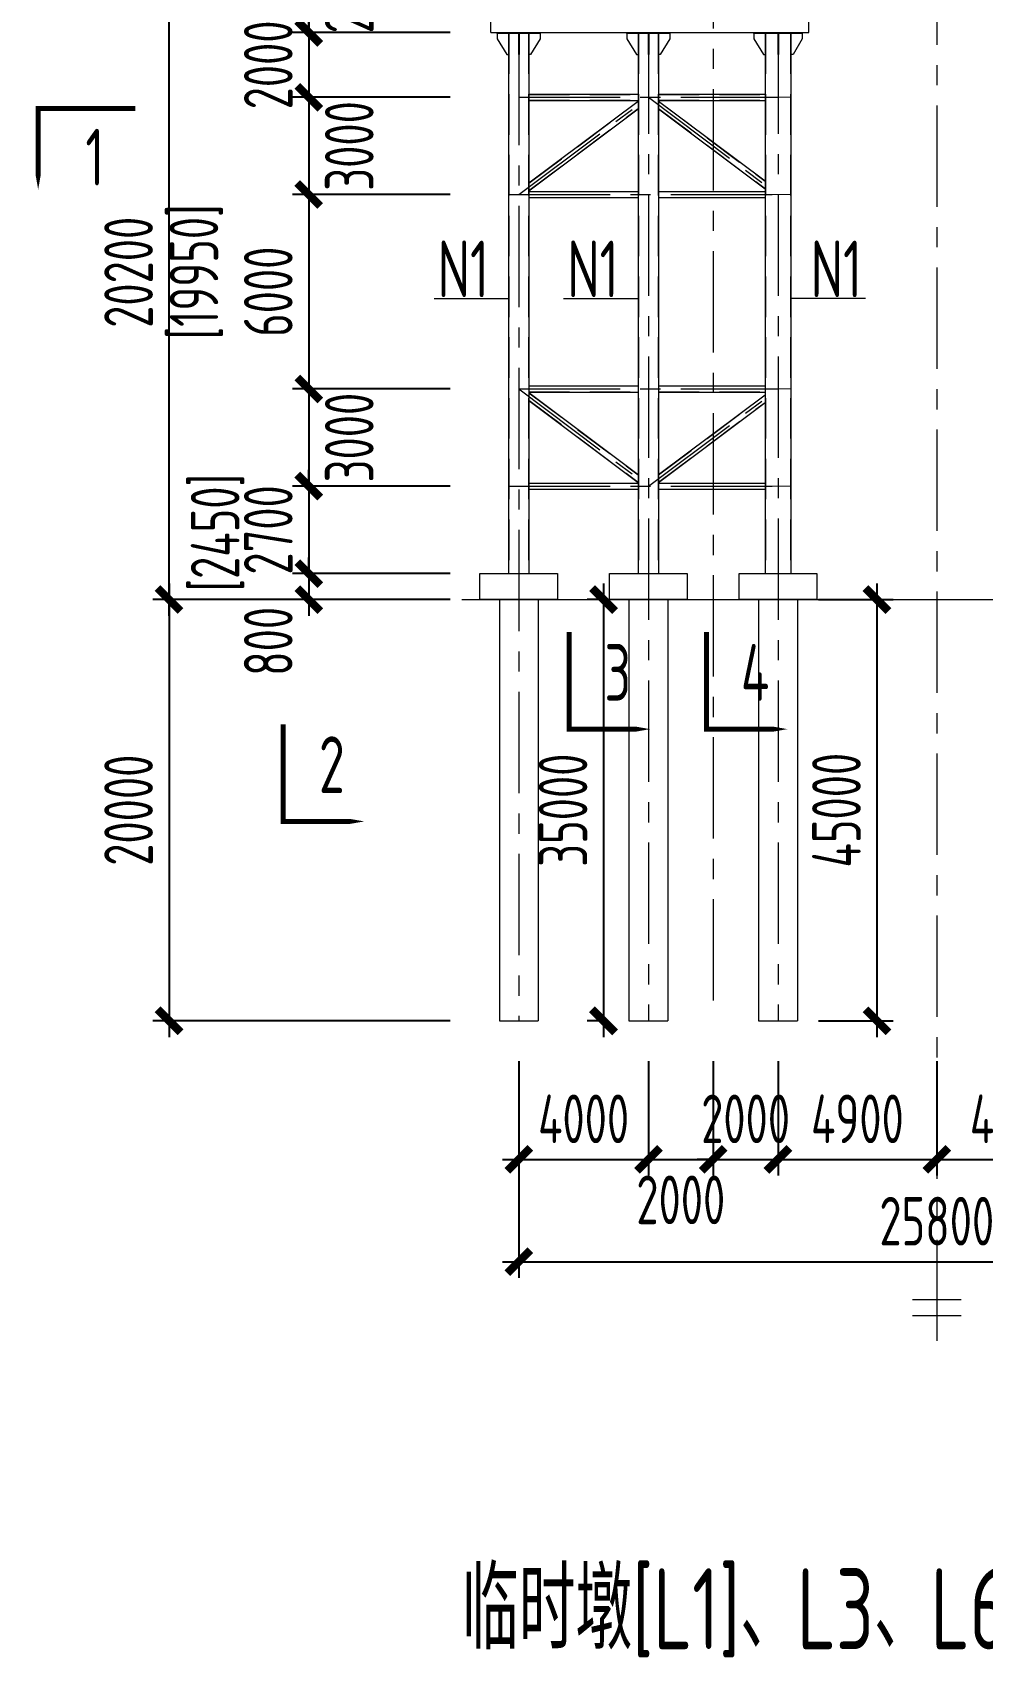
# Model space of a CAD drawing. Extents: x -2876908 to 633791, y -1383861 to 872234.
# Drawn here: x -1200564 to -1171247, y -561626 to -511477 of the extents above; entities that cross this region are included whole.
import ezdxf
from ezdxf.enums import TextEntityAlignment as Align

# ---------------------------------------------------------------- set-up
doc = ezdxf.new("R2010")
doc.units = 0
doc.header["$LTSCALE"] = 5
doc.header["$MEASUREMENT"] = 0
for name, pattern in [('CENTER', [2, 1.25, -0.25, 0.25, -0.25]), ('DASH', [0.35, 0.25, -0.1]), ('DASHED', [0.75, 0.5, -0.25])]:
    doc.linetypes.add(name, pattern=pattern)
doc.layers.get('0').update_dxf_attribs({"linetype": 'CONTINUOUS', "lineweight": 25})
doc.layers.get('DEFPOINTS').update_dxf_attribs({"color": 35, "linetype": 'CONTINUOUS', "lineweight": 13})
for name, color, linetype, lineweight in [('3中心线', 6, 'CENTER', 18), ('4虚线', 2, 'DASHED', 18), ('5标注', 3, 'CONTINUOUS', 15), ('6文本', 7, 'CONTINUOUS', 15), ('7边界线', 8, 'CONTINUOUS', 15), ('8轮廓线', 4, 'CONTINUOUS', 15), ('DIM', 3, 'CONTINUOUS', 0), ('THIN', 7, 'CONTINUOUS', 0)]:
    doc.layers.add(name, color=color, linetype=linetype, lineweight=lineweight)
doc.styles.add('TSSD_Dimension', font='tssdeng.shx', dxfattribs={"width": 0.7, "bigfont": 'hztxt.shx'})
doc.styles.add('TSSD_NORM', font='tssdeng.shx', dxfattribs={"width": 0.7, "bigfont": 'hztxt.shx'})
doc.dimstyles.new('TSSD_100_100', dxfattribs={"dimtxt": 300, "dimasz": 100, "dimexe": 100, "dimexo": 250, "dimgap": 100, "dimtad": 1, "dimdec": 0, "dimzin": 0, "dimdsep": 46, "dimtxsty": 'TSSD_Dimension', "dimblk": 'ARCHTICK', "dimblk1": 'ARCHTICK', "dimblk2": 'ARCHTICK', "dimcen": 0, "dimdle": 100, "dimclrt": 7, "dimadec": 0, "dimazin": 0, "dimtfac": 1, "dimtdec": 0, "dimtix": 1, "dimtmove": 2, "dimatfit": 3, "dimfxl": 1, "dimtolj": 1, "dimtzin": 0, "dimarcsym": 0})

# ---------------------------------------------------------------- blocks, each defined once
blk = doc.blocks.new('_ArchTick')
at = {"color": 0, "linetype": 'ByBlock', "const_width": 0.5}
blk.add_lwpolyline([(-0.71, -0.71), (0.71, 0.71)], dxfattribs=at)
blk = doc.blocks.new('*D2051')
at = {"layer": 'DEFPOINTS', "color": 0, "transparency": 16777216}
for p in [(-1185557, -541977), (-1181557, -541977), (-1181557, -546253)]:
    blk.add_point(p, dxfattribs=at)
at = {"layer": 'DIM', "color": 0, "lineweight": -2, "transparency": 16777216}
for p, q in [((-1185557, -543227), (-1185557, -546753)), ((-1181557, -543227), (-1181557, -546753)), ((-1186057, -546253), (-1181057, -546253))]:
    blk.add_line(p, q, dxfattribs=at)
at = {"layer": 'DIM', "color": 0, "lineweight": -2, "transparency": 16777216, "xscale": 500, "yscale": 500, "zscale": 500, "rotation": 180}
blk.add_blockref('_ArchTick', (-1185557, -546253), dxfattribs=at)
at = {"layer": 'DIM', "color": 0, "lineweight": -2, "transparency": 16777216, "xscale": 500, "yscale": 500, "zscale": 500}
blk.add_blockref('_ArchTick', (-1181557, -546253), dxfattribs=at)
at = {"layer": 'DIM', "color": 7, "transparency": 16777216, "insert": (-1183557, -545003), "char_height": 1500, "attachment_point": 5, "style": 'TSSD_Dimension'}
blk.add_mtext('\\A1;4000', dxfattribs=at)
blk = doc.blocks.new('*D2052')
at = {"layer": 'DEFPOINTS', "color": 0, "transparency": 16777216}
for p in [(-1181557, -541977), (-1179557, -541977), (-1179557, -546253)]:
    blk.add_point(p, dxfattribs=at)
at = {"layer": 'DIM', "color": 0, "lineweight": -2, "transparency": 16777216}
for p, q in [((-1181557, -543227), (-1181557, -546753)), ((-1179557, -543227), (-1179557, -546753)), ((-1182057, -546253), (-1179057, -546253))]:
    blk.add_line(p, q, dxfattribs=at)
at = {"layer": 'DIM', "color": 0, "lineweight": -2, "transparency": 16777216, "xscale": 500, "yscale": 500, "zscale": 500, "rotation": 180}
blk.add_blockref('_ArchTick', (-1181557, -546253), dxfattribs=at)
at = {"layer": 'DIM', "color": 0, "lineweight": -2, "transparency": 16777216, "xscale": 500, "yscale": 500, "zscale": 500}
blk.add_blockref('_ArchTick', (-1179557, -546253), dxfattribs=at)
at = {"layer": 'DIM', "color": 7, "transparency": 16777216, "insert": (-1180557, -547503), "char_height": 1500, "attachment_point": 5, "style": 'TSSD_Dimension'}
blk.add_mtext('\\A1;2000', dxfattribs=at)
blk = doc.blocks.new('*D2053')
at = {"layer": 'DEFPOINTS', "color": 0, "transparency": 16777216}
for p in [(-1179557, -541977), (-1177557, -541977), (-1177557, -546253)]:
    blk.add_point(p, dxfattribs=at)
at = {"layer": 'DIM', "color": 0, "lineweight": -2, "transparency": 16777216}
for p, q in [((-1179557, -543227), (-1179557, -546753)), ((-1177557, -543227), (-1177557, -546753)), ((-1179557, -546253), (-1180057, -546253)), ((-1179557, -546253), (-1177557, -546253)), ((-1177557, -546253), (-1177057, -546253))]:
    blk.add_line(p, q, dxfattribs=at)
at = {"layer": 'DIM', "color": 0, "lineweight": -2, "transparency": 16777216, "xscale": 500, "yscale": 500, "zscale": 500}
blk.add_blockref('_ArchTick', (-1179557, -546253), dxfattribs=at)
at = {"layer": 'DIM', "color": 0, "lineweight": -2, "transparency": 16777216, "xscale": 500, "yscale": 500, "zscale": 500, "rotation": 180}
blk.add_blockref('_ArchTick', (-1177557, -546253), dxfattribs=at)
at = {"layer": 'DIM', "color": 7, "transparency": 16777216, "insert": (-1178557, -545003), "char_height": 1500, "attachment_point": 5, "style": 'TSSD_Dimension'}
blk.add_mtext('\\A1;2000', dxfattribs=at)
blk = doc.blocks.new('*D2054')
at = {"layer": 'DEFPOINTS', "color": 0, "transparency": 16777216}
for p in [(-1185557, -541977), (-1159757, -541977), (-1159757, -549411)]:
    blk.add_point(p, dxfattribs=at)
at = {"layer": 'DIM', "color": 0, "lineweight": -2, "transparency": 16777216}
for p, q in [((-1185557, -543227), (-1185557, -549911)), ((-1159757, -543227), (-1159757, -549911)), ((-1186057, -549411), (-1159257, -549411))]:
    blk.add_line(p, q, dxfattribs=at)
at = {"layer": 'DIM', "color": 0, "lineweight": -2, "transparency": 16777216, "xscale": 500, "yscale": 500, "zscale": 500, "rotation": 180}
blk.add_blockref('_ArchTick', (-1185557, -549411), dxfattribs=at)
at = {"layer": 'DIM', "color": 0, "lineweight": -2, "transparency": 16777216, "xscale": 500, "yscale": 500, "zscale": 500}
blk.add_blockref('_ArchTick', (-1159757, -549411), dxfattribs=at)
at = {"layer": 'DIM', "color": 7, "transparency": 16777216, "insert": (-1172657, -548161), "char_height": 1500, "attachment_point": 5, "style": 'TSSD_Dimension'}
blk.add_mtext('\\A1;25800', dxfattribs=at)
blk = doc.blocks.new('*D2055')
at = {"layer": 'DEFPOINTS', "color": 0, "transparency": 16777216}
for p in [(-1186422, -528977), (-1196349, -541977), (-1186422, -541977)]:
    blk.add_point(p, dxfattribs=at)
at = {"layer": 'DIM', "color": 0, "lineweight": -2, "transparency": 16777216}
for p, q in [((-1196349, -528477), (-1196349, -542477)), ((-1187672, -528977), (-1196849, -528977)), ((-1187672, -541977), (-1196849, -541977))]:
    blk.add_line(p, q, dxfattribs=at)
at = {"layer": 'DIM', "color": 0, "lineweight": -2, "transparency": 16777216, "xscale": 500, "yscale": 500, "zscale": 500}
for p, rotation in [((-1196349, -528977), 90), ((-1196349, -541977), 270)]:
    blk.add_blockref('_ArchTick', p, dxfattribs=dict(at, rotation=rotation))
at = {"layer": 'DIM', "color": 7, "transparency": 16777216, "insert": (-1197599, -535477), "char_height": 1500, "attachment_point": 5, "rotation": 90, "style": 'TSSD_Dimension'}
blk.add_mtext('\\A1;20000', dxfattribs=at)
blk = doc.blocks.new('*D2064')
at = {"layer": 'DEFPOINTS', "color": 0, "transparency": 16777216}
for p in [(-1186422, -513477), (-1192038, -516477), (-1186422, -516477)]:
    blk.add_point(p, dxfattribs=at)
at = {"layer": 'DIM', "color": 0, "lineweight": -2, "transparency": 16777216}
for p, q in [((-1192038, -512977), (-1192038, -516977)), ((-1187672, -513477), (-1192538, -513477)), ((-1187672, -516477), (-1192538, -516477))]:
    blk.add_line(p, q, dxfattribs=at)
at = {"layer": 'DIM', "color": 0, "lineweight": -2, "transparency": 16777216, "xscale": 500, "yscale": 500, "zscale": 500}
for p, rotation in [((-1192038, -513477), 90), ((-1192038, -516477), 270)]:
    blk.add_blockref('_ArchTick', p, dxfattribs=dict(at, rotation=rotation))
at = {"layer": 'DIM', "color": 7, "transparency": 16777216, "insert": (-1190788, -514977), "char_height": 1500, "attachment_point": 5, "rotation": 90, "style": 'TSSD_Dimension'}
blk.add_mtext('\\A1;3000', dxfattribs=at)
blk = doc.blocks.new('*D2066')
at = {"layer": 'DEFPOINTS', "color": 0, "transparency": 16777216}
for p in [(-1196349, -508777), (-1186422, -508777), (-1186422, -528977)]:
    blk.add_point(p, dxfattribs=at)
at = {"layer": 'DIM', "color": 0, "lineweight": -2, "transparency": 16777216}
for p, q in [((-1196349, -529477), (-1196349, -508277)), ((-1187672, -508777), (-1196849, -508777)), ((-1187672, -528977), (-1196849, -528977))]:
    blk.add_line(p, q, dxfattribs=at)
at = {"layer": 'DIM', "color": 0, "lineweight": -2, "transparency": 16777216, "xscale": 500, "yscale": 500, "zscale": 500}
for p, rotation in [((-1196349, -508777), 90), ((-1196349, -528977), 270)]:
    blk.add_blockref('_ArchTick', p, dxfattribs=dict(at, rotation=rotation))
at = {"layer": 'DIM', "color": 7, "transparency": 16777216, "insert": (-1197599, -518877), "char_height": 1500, "attachment_point": 5, "rotation": 90, "style": 'TSSD_Dimension'}
blk.add_mtext('\\A1;20200', dxfattribs=at)
blk = doc.blocks.new('*D2067')
at = {"layer": 'DEFPOINTS', "color": 0, "transparency": 16777216}
for p in [(-1186422, -508777), (-1192038, -511477), (-1186422, -511477)]:
    blk.add_point(p, dxfattribs=at)
at = {"layer": 'DIM', "color": 0, "lineweight": -2, "transparency": 16777216}
for p, q in [((-1192038, -508277), (-1192038, -511977)), ((-1187672, -508777), (-1192538, -508777)), ((-1187672, -511477), (-1192538, -511477))]:
    blk.add_line(p, q, dxfattribs=at)
at = {"layer": 'DIM', "color": 0, "lineweight": -2, "transparency": 16777216, "xscale": 500, "yscale": 500, "zscale": 500}
for p, rotation in [((-1192038, -508777), 90), ((-1192038, -511477), 270)]:
    blk.add_blockref('_ArchTick', p, dxfattribs=dict(at, rotation=rotation))
at = {"layer": 'DIM', "color": 7, "transparency": 16777216, "insert": (-1190788, -510127), "char_height": 1500, "attachment_point": 5, "rotation": 90, "style": 'TSSD_Dimension'}
blk.add_mtext('\\A1;2700', dxfattribs=at)
blk = doc.blocks.new('*D2068')
at = {"layer": 'DEFPOINTS', "color": 0, "transparency": 16777216}
for p in [(-1186422, -511477), (-1192038, -513477), (-1186422, -513477)]:
    blk.add_point(p, dxfattribs=at)
at = {"layer": 'DIM', "color": 0, "lineweight": -2, "transparency": 16777216}
for p, q in [((-1192038, -511477), (-1192038, -510977)), ((-1187672, -511477), (-1192538, -511477)), ((-1192038, -511477), (-1192038, -513477)), ((-1187672, -513477), (-1192538, -513477)), ((-1192038, -513477), (-1192038, -513977))]:
    blk.add_line(p, q, dxfattribs=at)
at = {"layer": 'DIM', "color": 0, "lineweight": -2, "transparency": 16777216, "xscale": 500, "yscale": 500, "zscale": 500}
for p, rotation in [((-1192038, -511477), 270), ((-1192038, -513477), 90)]:
    blk.add_blockref('_ArchTick', p, dxfattribs=dict(at, rotation=rotation))
at = {"layer": 'DIM', "color": 7, "transparency": 16777216, "insert": (-1193288, -512477), "char_height": 1500, "attachment_point": 5, "rotation": 90, "style": 'TSSD_Dimension'}
blk.add_mtext('\\A1;2000', dxfattribs=at)
blk = doc.blocks.new('*D2069')
at = {"layer": 'DEFPOINTS', "color": 0, "transparency": 16777216}
for p in [(-1186422, -516477), (-1192038, -522477), (-1186422, -522477)]:
    blk.add_point(p, dxfattribs=at)
at = {"layer": 'DIM', "color": 0, "lineweight": -2, "transparency": 16777216}
for p, q in [((-1192038, -515977), (-1192038, -522977)), ((-1187672, -516477), (-1192538, -516477)), ((-1187672, -522477), (-1192538, -522477))]:
    blk.add_line(p, q, dxfattribs=at)
at = {"layer": 'DIM', "color": 0, "lineweight": -2, "transparency": 16777216, "xscale": 500, "yscale": 500, "zscale": 500}
for p, rotation in [((-1192038, -516477), 90), ((-1192038, -522477), 270)]:
    blk.add_blockref('_ArchTick', p, dxfattribs=dict(at, rotation=rotation))
at = {"layer": 'DIM', "color": 7, "transparency": 16777216, "insert": (-1193288, -519477), "char_height": 1500, "attachment_point": 5, "rotation": 90, "style": 'TSSD_Dimension'}
blk.add_mtext('\\A1;6000', dxfattribs=at)
blk = doc.blocks.new('*D2070')
at = {"layer": 'DEFPOINTS', "color": 0, "transparency": 16777216}
for p in [(-1186422, -522477), (-1192038, -525477), (-1186422, -525477)]:
    blk.add_point(p, dxfattribs=at)
at = {"layer": 'DIM', "color": 0, "lineweight": -2, "transparency": 16777216}
for p, q in [((-1192038, -521977), (-1192038, -525977)), ((-1187672, -522477), (-1192538, -522477)), ((-1187672, -525477), (-1192538, -525477))]:
    blk.add_line(p, q, dxfattribs=at)
at = {"layer": 'DIM', "color": 0, "lineweight": -2, "transparency": 16777216, "xscale": 500, "yscale": 500, "zscale": 500}
for p, rotation in [((-1192038, -522477), 90), ((-1192038, -525477), 270)]:
    blk.add_blockref('_ArchTick', p, dxfattribs=dict(at, rotation=rotation))
at = {"layer": 'DIM', "color": 7, "transparency": 16777216, "insert": (-1190788, -523977), "char_height": 1500, "attachment_point": 5, "rotation": 90, "style": 'TSSD_Dimension'}
blk.add_mtext('\\A1;3000', dxfattribs=at)
blk = doc.blocks.new('*D2071')
at = {"layer": 'DEFPOINTS', "color": 0, "transparency": 16777216}
for p in [(-1186422, -525477), (-1192038, -528177), (-1186422, -528177)]:
    blk.add_point(p, dxfattribs=at)
at = {"layer": 'DIM', "color": 0, "lineweight": -2, "transparency": 16777216}
for p, q in [((-1192038, -525477), (-1192038, -524977)), ((-1187672, -525477), (-1192538, -525477)), ((-1192038, -525477), (-1192038, -528177)), ((-1187672, -528177), (-1192538, -528177)), ((-1192038, -528177), (-1192038, -528677))]:
    blk.add_line(p, q, dxfattribs=at)
at = {"layer": 'DIM', "color": 0, "lineweight": -2, "transparency": 16777216, "xscale": 500, "yscale": 500, "zscale": 500}
for p, rotation in [((-1192038, -525477), 270), ((-1192038, -528177), 90)]:
    blk.add_blockref('_ArchTick', p, dxfattribs=dict(at, rotation=rotation))
at = {"layer": 'DIM', "color": 7, "transparency": 16777216, "insert": (-1193288, -526827), "char_height": 1500, "attachment_point": 5, "rotation": 90, "style": 'TSSD_Dimension'}
blk.add_mtext('\\A1;2700', dxfattribs=at)
blk = doc.blocks.new('*D2072')
at = {"layer": 'DEFPOINTS', "color": 0, "transparency": 16777216}
for p in [(-1186422, -528177), (-1192038, -528977), (-1186422, -528977)]:
    blk.add_point(p, dxfattribs=at)
at = {"layer": 'DIM', "color": 0, "lineweight": -2, "transparency": 16777216}
for p, q in [((-1192038, -528177), (-1192038, -527677)), ((-1187672, -528177), (-1192538, -528177)), ((-1192038, -528177), (-1192038, -528977)), ((-1187672, -528977), (-1192538, -528977)), ((-1192038, -528977), (-1192038, -529477))]:
    blk.add_line(p, q, dxfattribs=at)
at = {"layer": 'DIM', "color": 0, "lineweight": -2, "transparency": 16777216, "xscale": 500, "yscale": 500, "zscale": 500}
for p, rotation in [((-1192038, -528177), 270), ((-1192038, -528977), 90)]:
    blk.add_blockref('_ArchTick', p, dxfattribs=dict(at, rotation=rotation))
at = {"layer": 'DIM', "color": 7, "transparency": 16777216, "insert": (-1193288, -530267), "char_height": 1500, "attachment_point": 5, "rotation": 90, "style": 'TSSD_Dimension'}
blk.add_mtext('\\A1;800', dxfattribs=at)
blk = doc.blocks.new('*D2073')
at = {"layer": 'DEFPOINTS', "color": 0, "transparency": 16777216}
for p in [(-1181557, -528977), (-1182942, -541977), (-1181557, -541977)]:
    blk.add_point(p, dxfattribs=at)
at = {"layer": 'DIM', "color": 0, "lineweight": -2, "transparency": 16777216}
for p, q in [((-1182942, -528477), (-1182942, -542477)), ((-1182807, -528977), (-1183442, -528977)), ((-1182807, -541977), (-1183442, -541977))]:
    blk.add_line(p, q, dxfattribs=at)
at = {"layer": 'DIM', "color": 0, "lineweight": -2, "transparency": 16777216, "xscale": 500, "yscale": 500, "zscale": 500}
for p, rotation in [((-1182942, -528977), 90), ((-1182942, -541977), 270)]:
    blk.add_blockref('_ArchTick', p, dxfattribs=dict(at, rotation=rotation))
at = {"layer": 'DIM', "color": 7, "transparency": 16777216, "insert": (-1184192, -535477), "char_height": 1500, "attachment_point": 5, "rotation": 90, "style": 'TSSD_Dimension'}
blk.add_mtext('\\A1;35000', dxfattribs=at)
blk = doc.blocks.new('*D2074')
at = {"layer": 'DEFPOINTS', "color": 0, "transparency": 16777216}
for p in [(-1177557, -528977), (-1177557, -541977), (-1174504, -541977)]:
    blk.add_point(p, dxfattribs=at)
at = {"layer": 'DIM', "color": 0, "lineweight": -2, "transparency": 16777216}
for p, q in [((-1174504, -528477), (-1174504, -542477)), ((-1176307, -528977), (-1174004, -528977)), ((-1176307, -541977), (-1174004, -541977))]:
    blk.add_line(p, q, dxfattribs=at)
at = {"layer": 'DIM', "color": 0, "lineweight": -2, "transparency": 16777216, "xscale": 500, "yscale": 500, "zscale": 500}
for p, rotation in [((-1174504, -528977), 90), ((-1174504, -541977), 270)]:
    blk.add_blockref('_ArchTick', p, dxfattribs=dict(at, rotation=rotation))
at = {"layer": 'DIM', "color": 7, "transparency": 16777216, "insert": (-1175754, -535477), "char_height": 1500, "attachment_point": 5, "rotation": 90, "style": 'TSSD_Dimension'}
blk.add_mtext('\\A1;45000', dxfattribs=at)
blk = doc.blocks.new('*D2075')
at = {"layer": 'DEFPOINTS', "color": 0, "transparency": 16777216}
for p in [(-1177557, -541977), (-1172657, -541977), (-1172657, -546253)]:
    blk.add_point(p, dxfattribs=at)
at = {"layer": 'DIM', "color": 0, "lineweight": -2, "transparency": 16777216}
for p, q in [((-1177557, -543227), (-1177557, -546753)), ((-1172657, -543227), (-1172657, -546753)), ((-1178057, -546253), (-1172157, -546253))]:
    blk.add_line(p, q, dxfattribs=at)
at = {"layer": 'DIM', "color": 0, "lineweight": -2, "transparency": 16777216, "xscale": 500, "yscale": 500, "zscale": 500, "rotation": 180}
blk.add_blockref('_ArchTick', (-1177557, -546253), dxfattribs=at)
at = {"layer": 'DIM', "color": 0, "lineweight": -2, "transparency": 16777216, "xscale": 500, "yscale": 500, "zscale": 500}
blk.add_blockref('_ArchTick', (-1172657, -546253), dxfattribs=at)
at = {"layer": 'DIM', "color": 7, "transparency": 16777216, "insert": (-1175107, -545003), "char_height": 1500, "attachment_point": 5, "style": 'TSSD_Dimension'}
blk.add_mtext('\\A1;4900', dxfattribs=at)
blk = doc.blocks.new('*D2076')
at = {"layer": 'DEFPOINTS', "color": 0, "transparency": 16777216}
for p in [(-1172657, -541977), (-1167757, -541977), (-1167757, -546253)]:
    blk.add_point(p, dxfattribs=at)
at = {"layer": 'DIM', "color": 0, "lineweight": -2, "transparency": 16777216}
for p, q in [((-1172657, -543227), (-1172657, -546753)), ((-1167757, -543227), (-1167757, -546753)), ((-1173157, -546253), (-1167257, -546253))]:
    blk.add_line(p, q, dxfattribs=at)
at = {"layer": 'DIM', "color": 0, "lineweight": -2, "transparency": 16777216, "xscale": 500, "yscale": 500, "zscale": 500, "rotation": 180}
blk.add_blockref('_ArchTick', (-1172657, -546253), dxfattribs=at)
at = {"layer": 'DIM', "color": 0, "lineweight": -2, "transparency": 16777216, "xscale": 500, "yscale": 500, "zscale": 500}
blk.add_blockref('_ArchTick', (-1167757, -546253), dxfattribs=at)
at = {"layer": 'DIM', "color": 7, "transparency": 16777216, "insert": (-1170207, -545003), "char_height": 1500, "attachment_point": 5, "style": 'TSSD_Dimension'}
blk.add_mtext('\\A1;4900', dxfattribs=at)

msp = doc.modelspace()

# ---------------------------------------------------------------- linework, layer by layer
at = {"layer": '3中心线', "ltscale": 500}
for p, q in [((-1172657.25, -488731.631), (-1172657.25, -552082.793)), ((-1179557.247, -508226.869), (-1179557.247, -541976.869)), ((-1181557.247, -511476.869), (-1181557.247, -541976.869)), ((-1177557.247, -511476.869), (-1177557.247, -541976.869)), ((-1185557.247, -511826.869), (-1185557.247, -541976.869)), ((-1185557.247, -513476.869), (-1177557.247, -513476.869)), ((-1185557.247, -516476.869), (-1181557.247, -513476.869)), ((-1181557.247, -513476.869), (-1177557.247, -516476.869)), ((-1185862.247, -516476.869), (-1177557.247, -516476.869)), ((-1185557.247, -522476.869), (-1177557.247, -522476.869)), ((-1185557.247, -522476.869), (-1181557.247, -525476.869)), ((-1181557.247, -525476.869), (-1177557.247, -522476.869)), ((-1185862.247, -525476.869), (-1177557.247, -525476.869))]:
    msp.add_line(p, q, dxfattribs=at)
at = {"layer": '4虚线', "ltscale": 500}
for p, q in [((-1185862.247, -511506.869), (-1185862.247, -528176.869)), ((-1185252.247, -511506.869), (-1185252.247, -528176.869)), ((-1181862.247, -511506.869), (-1181862.247, -528176.869)), ((-1181252.247, -511506.869), (-1181252.247, -528176.869)), ((-1177945.247, -511506.869), (-1177945.247, -528176.869)), ((-1177169.247, -511506.869), (-1177169.247, -528176.869)), ((-1185242.247, -513385.869), (-1181872.247, -513385.869)), ((-1181242.247, -513385.869), (-1177957.247, -513385.869)), ((-1185242.247, -513567.869), (-1181872.247, -513567.869)), ((-1185242.247, -516126.869), (-1181872.247, -513599.369)), ((-1185242.247, -516354.369), (-1181872.247, -513826.869)), ((-1181242.247, -513567.869), (-1177957.247, -513567.869)), ((-1181242.247, -513599.369), (-1177957.247, -516063.119)), ((-1181242.247, -513826.869), (-1177957.247, -516290.619)), ((-1185242.247, -516385.869), (-1181872.247, -516385.869)), ((-1181242.247, -516385.869), (-1177957.247, -516385.869)), ((-1185242.247, -516567.869), (-1181872.247, -516567.869)), ((-1181242.247, -516567.869), (-1177957.247, -516567.869)), ((-1185242.247, -522385.869), (-1181872.247, -522385.869)), ((-1181242.247, -522385.869), (-1177957.247, -522385.869)), ((-1185242.247, -522567.869), (-1181872.247, -522567.869)), ((-1185242.247, -522599.369), (-1181872.247, -525126.869)), ((-1185242.247, -522826.869), (-1181872.247, -525354.369)), ((-1181242.247, -522567.869), (-1177957.247, -522567.869)), ((-1181242.247, -525126.869), (-1177957.247, -522663.119)), ((-1181242.247, -525354.369), (-1177957.247, -522890.619)), ((-1185242.247, -525385.869), (-1181872.247, -525385.869)), ((-1181242.247, -525385.869), (-1177957.247, -525385.869)), ((-1185242.247, -525567.869), (-1181872.247, -525567.869)), ((-1181242.247, -525567.869), (-1177957.247, -525567.869))]:
    msp.add_line(p, q, dxfattribs=at)
at = {"layer": '5标注'}
for p, q in [((-1188173, -519682.657), (-1185872.247, -519682.657)), ((-1184173, -519682.657), (-1181872.247, -519682.657)), ((-1174856.494, -519682.657), (-1177157.247, -519682.657))]:
    msp.add_line(p, q, dxfattribs=at)
at = {"layer": '5标注', "linetype": 'DASH', "ltscale": 100, "const_width": 30, "flags": 128}
for points in [[(-1177957.247, -513476.869), (-1177157.247, -513476.869)], [(-1177957.247, -516476.869), (-1177157.247, -516476.869)], [(-1177957.247, -522476.869), (-1177157.247, -522476.869)], [(-1177957.247, -525476.869), (-1177157.247, -525476.869)]]:
    msp.add_lwpolyline(points, dxfattribs=at)
at = {"layer": '5标注', "flags": 128}
for points in [[(-1197389.275, -513823.082, 150, 150, 0), (-1200389.275, -513823.082, 150, 150, 0), (-1200389.275, -515323.082, 350, 0, 0), (-1200389.275, -516323.082, 0, 0, 0)], [(-1184004.085, -529975.616, 150, 150, 0), (-1184004.085, -532975.616, 150, 150, 0), (-1182504.085, -532975.616, 350, 0, 0), (-1181504.085, -532975.616, 0, 0, 0)], [(-1179765.419, -529975.616, 150, 150, 0), (-1179765.419, -532975.616, 150, 150, 0), (-1178265.419, -532975.616, 350, 0, 0), (-1177265.419, -532975.616, 0, 0, 0)], [(-1192826.328, -532823.431, 150, 150, 0), (-1192826.328, -535823.431, 150, 150, 0), (-1191326.328, -535823.431, 350, 0, 0), (-1190326.328, -535823.431, 0, 0, 0)]]:
    msp.add_lwpolyline(points, format="xyseb", dxfattribs=at)
at = {"layer": '7边界线'}
msp.add_line((-1187312.613, -528976.869), (-1153827.039, -528976.869), dxfattribs=at)
at = {"layer": '8轮廓线'}
for p, q in [((-1186422.247, -511476.869), (-1186422.247, -510276.869)), ((-1176607.247, -511476.869), (-1176607.247, -510276.869)), ((-1186422.247, -511476.869), (-1176607.247, -511476.869)), ((-1186222.247, -511506.869), (-1186222.247, -511476.869)), ((-1186222.247, -511476.869), (-1184892.247, -511476.869)), ((-1184892.247, -511506.869), (-1186222.247, -511506.869)), ((-1186222.247, -511506.869), (-1186222.247, -511676.869)), ((-1185872.247, -511506.869), (-1185872.247, -528176.869)), ((-1185567.247, -511506.869), (-1185567.247, -512156.869)), ((-1185547.247, -511506.869), (-1185547.247, -512156.869)), ((-1185242.247, -511506.869), (-1185242.247, -528176.869)), ((-1184892.247, -511506.869), (-1184892.247, -511476.869)), ((-1184892.247, -511506.869), (-1184892.247, -511676.869)), ((-1184892.247, -511506.869), (-1184892.247, -511676.869)), ((-1182222.247, -511506.869), (-1182222.247, -511476.869)), ((-1182222.247, -511476.869), (-1180892.247, -511476.869)), ((-1180892.247, -511506.869), (-1182222.247, -511506.869)), ((-1182222.247, -511506.869), (-1182222.247, -511676.869)), ((-1181872.247, -511506.869), (-1181872.247, -528176.869)), ((-1181567.247, -511506.869), (-1181567.247, -512156.869)), ((-1181547.247, -511506.869), (-1181547.247, -512156.869)), ((-1181242.247, -511506.869), (-1181242.247, -528176.869)), ((-1180892.247, -511506.869), (-1180892.247, -511476.869)), ((-1180892.247, -511506.869), (-1180892.247, -511676.869)), ((-1180892.247, -511506.869), (-1180892.247, -511676.869)), ((-1178307.247, -511506.869), (-1178307.247, -511476.869)), ((-1178307.247, -511476.869), (-1176807.247, -511476.869)), ((-1176807.247, -511506.869), (-1178307.247, -511506.869)), ((-1178307.247, -511506.869), (-1178307.247, -511676.869)), ((-1177957.247, -511476.869), (-1177157.247, -511476.869)), ((-1177957.247, -511506.869), (-1177957.247, -528176.869)), ((-1177567.247, -511506.869), (-1177567.247, -512156.869)), ((-1177547.247, -511506.869), (-1177547.247, -512156.869)), ((-1177157.247, -511506.869), (-1177157.247, -528176.869)), ((-1176807.247, -511506.869), (-1176807.247, -511476.869)), ((-1176807.247, -511506.869), (-1176807.247, -511676.869)), ((-1186222.247, -511676.869), (-1185922.247, -512156.869)), ((-1184892.247, -511676.869), (-1185192.247, -512156.869)), ((-1182222.247, -511676.869), (-1181922.247, -512156.869)), ((-1180892.247, -511676.869), (-1181192.247, -512156.869)), ((-1178307.247, -511676.869), (-1178007.247, -512156.869)), ((-1176807.247, -511676.869), (-1177091.543, -512156.869)), ((-1185922.247, -512156.869), (-1185872.247, -512156.869)), ((-1185547.247, -512156.869), (-1185567.247, -512156.869)), ((-1185192.247, -512156.869), (-1185242.247, -512156.869)), ((-1181922.247, -512156.869), (-1181872.247, -512156.869)), ((-1181547.247, -512156.869), (-1181567.247, -512156.869)), ((-1181192.247, -512156.869), (-1181242.247, -512156.869)), ((-1178007.247, -512156.869), (-1177957.247, -512156.869)), ((-1177547.247, -512156.869), (-1177567.247, -512156.869)), ((-1177091.543, -512156.869), (-1177157.247, -512156.869)), ((-1185242.247, -513379.869), (-1181872.247, -513379.869)), ((-1181242.247, -513379.869), (-1177957.247, -513379.869)), ((-1185242.247, -513573.869), (-1181872.247, -513573.869)), ((-1185242.247, -516119.369), (-1181872.247, -513591.869)), ((-1185242.247, -516361.869), (-1181872.247, -513834.369)), ((-1181242.247, -513573.869), (-1177957.247, -513573.869)), ((-1181242.247, -513591.869), (-1177957.247, -516055.619)), ((-1181242.247, -513834.369), (-1177957.247, -516298.119)), ((-1185242.247, -516379.869), (-1181872.247, -516379.869)), ((-1181242.247, -516379.869), (-1177957.247, -516379.869)), ((-1185242.247, -516573.869), (-1181872.247, -516573.869)), ((-1181242.247, -516573.869), (-1177957.247, -516573.869)), ((-1185242.247, -522379.869), (-1181872.247, -522379.869)), ((-1181242.247, -522379.869), (-1177957.247, -522379.869)), ((-1185242.247, -522573.869), (-1181872.247, -522573.869)), ((-1185242.247, -522591.869), (-1181872.247, -525119.369)), ((-1185242.247, -522834.369), (-1181872.247, -525361.869)), ((-1181242.247, -522573.869), (-1177957.247, -522573.869)), ((-1181242.247, -525119.369), (-1177957.247, -522655.619)), ((-1181242.247, -525361.869), (-1177957.247, -522898.119)), ((-1185242.247, -525379.869), (-1181872.247, -525379.869)), ((-1181242.247, -525379.869), (-1177957.247, -525379.869)), ((-1185242.247, -525573.869), (-1181872.247, -525573.869)), ((-1181242.247, -525573.869), (-1177957.247, -525573.869)), ((-1186157.247, -528976.869), (-1186157.247, -541976.869)), ((-1184957.247, -528976.869), (-1184957.247, -541976.869)), ((-1182157.247, -528976.869), (-1182157.247, -541976.869)), ((-1180957.247, -528976.869), (-1180957.247, -541976.869)), ((-1178157.247, -528976.869), (-1178157.247, -541976.869)), ((-1176957.247, -528976.869), (-1176957.247, -541976.869)), ((-1186157.247, -541976.869), (-1184957.247, -541976.869)), ((-1182157.247, -541976.869), (-1180957.247, -541976.869)), ((-1178157.247, -541976.869), (-1176957.247, -541976.869))]:
    msp.add_line(p, q, dxfattribs=at)
for points in [[(-1186757.247, -528976.869), (-1186757.247, -528176.869), (-1184357.247, -528176.869), (-1184357.247, -528976.869)], [(-1182757.247, -528976.869), (-1182757.247, -528176.869), (-1180357.247, -528176.869), (-1180357.247, -528976.869)], [(-1178757.247, -528976.869), (-1178757.247, -528176.869), (-1176357.247, -528176.869), (-1176357.247, -528976.869)]]:
    msp.add_lwpolyline(points, close=True, dxfattribs=at)
at = {"layer": 'THIN'}
for p, q in [((-1171907.25, -550582.793), (-1173407.25, -550582.793)), ((-1171907.25, -551082.793), (-1173407.25, -551082.793))]:
    msp.add_line(p, q, dxfattribs=at)

# ---------------------------------------------------------------- texts
at = {"layer": '5标注', "color": 7, "char_height": 1750, "style": 'TSSD_NORM'}
for insert, attachment_point in [((-1188065.5, -519650.157), 7), ((-1184065.5, -519650.157), 7), ((-1174963.994, -519650.157), 9)]:
    msp.add_mtext('N1', dxfattribs=dict(at, insert=insert, attachment_point=attachment_point))
at = {"layer": '6文本', "style": 'TSSD_NORM', "width": 0.7}
for s, p in [('1', (-1198639.275, -515323.082)), ('3', (-1182504.085, -531225.616)), ('4', (-1178265.419, -531225.616)), ('2', (-1191326.328, -534073.431))]:
    msp.add_text(s, height=1750, dxfattribs=at).set_placement(p, align=Align.MIDDLE_CENTER)
msp.add_text('临时墩[L1]、L3、L6、L7正立面图 ', height=2500, dxfattribs=at).set_placement((-1172780.444, -560110.141), align=Align.MIDDLE)
at = {"layer": 'DIM', "color": 7, "char_height": 1500, "attachment_point": 5, "rotation": 90, "style": 'TSSD_Dimension'}
for s, insert in [('\\A1;[19950]', (-1195507.249, -518864.555)), ('\\A1;[2450]', (-1194851.69, -526913.453))]:
    msp.add_mtext(s, dxfattribs=dict(at, insert=insert))

# ---------------------------------------------------------------- dimensions: what is measured, and where the dimension line sits
at = {"layer": 'DIM'}
for base, p1, p2, picture, middle in [((-1192038.105, -511476.869), (-1186422.247, -508776.869), (-1186422.247, -511476.869), '*D2067', (-1190788.105, -510126.869)), ((-1192038.105, -516476.869), (-1186422.247, -513476.869), (-1186422.247, -516476.869), '*D2064', (-1190788.105, -514976.869)), ((-1192038.105, -525476.869), (-1186422.247, -522476.869), (-1186422.247, -525476.869), '*D2070', (-1190788.105, -523976.869)), ((-1192038.105, -528976.869), (-1186422.247, -528176.869), (-1186422.247, -528976.869), '*D2072', (-1193288.105, -530267.254))]:
    dim = msp.add_linear_dim(base=base, p1=p1, p2=p2, angle=90, dimstyle='TSSD_100_100', override={"dimtxt": 1500, "dimasz": 500, "dimexe": 500, "dimexo": 1250, "dimgap": 500, "dimdle": 500}, dxfattribs=at)
    dim.commit()
    dim.dimension.update_dxf_attribs({"geometry": picture, "text_midpoint": middle, "dimtype": 160})
for base, p1, p2, picture, middle in [((-1196349.036, -508776.869), (-1186422.247, -528976.869), (-1186422.247, -508776.869), '*D2066', (-1197599.036, -518876.869)), ((-1192038.105, -513476.869), (-1186422.247, -511476.869), (-1186422.247, -513476.869), '*D2068', (-1193288.105, -512476.869)), ((-1192038.105, -522476.869), (-1186422.247, -516476.869), (-1186422.247, -522476.869), '*D2069', (-1193288.105, -519476.869)), ((-1192038.105, -528176.869), (-1186422.247, -525476.869), (-1186422.247, -528176.869), '*D2071', (-1193288.105, -526826.869))]:
    dim = msp.add_linear_dim(base=base, p1=p1, p2=p2, angle=90, dimstyle='TSSD_100_100', override={"dimtxt": 1500, "dimasz": 500, "dimexe": 500, "dimexo": 1250, "dimgap": 500, "dimdle": 500}, dxfattribs=at)
    dim.commit()
    dim.dimension.update_dxf_attribs({"geometry": picture, "text_midpoint": middle})
for base, p1, p2, text, picture, middle in [((-1196349.036, -541976.869), (-1186422.247, -528976.869), (-1186422.247, -541976.869), '20000', '*D2055', (-1197599.036, -535476.869)), ((-1182942.307, -541976.869), (-1181557.247, -528976.869), (-1181557.247, -541976.869), '35000', '*D2073', (-1184192.307, -535476.869)), ((-1174503.696, -541976.869), (-1177557.247, -528976.869), (-1177557.247, -541976.869), '45000', '*D2074', (-1175753.696, -535476.869))]:
    dim = msp.add_linear_dim(base=base, p1=p1, p2=p2, angle=90, text=text, dimstyle='TSSD_100_100', override={"dimtxt": 1500, "dimasz": 500, "dimexe": 500, "dimexo": 1250, "dimgap": 500, "dimdle": 500}, dxfattribs=at)
    dim.commit()
    dim.dimension.update_dxf_attribs({"geometry": picture, "text_midpoint": middle})
for base, p1, p2, picture, middle in [((-1181557.247, -546253.31), (-1185557.247, -541976.869), (-1181557.247, -541976.869), '*D2051', (-1183557.247, -545003.31)), ((-1159757.253, -549411.349), (-1185557.247, -541976.869), (-1159757.253, -541976.869), '*D2054', (-1172657.25, -548161.349)), ((-1177557.247, -546253.31), (-1179557.247, -541976.869), (-1177557.247, -541976.869), '*D2053', (-1178557.247, -545003.31)), ((-1172657.25, -546253.31), (-1177557.247, -541976.869), (-1172657.25, -541976.869), '*D2075', (-1175107.249, -545003.31)), ((-1167757.253, -546253.31), (-1172657.25, -541976.869), (-1167757.253, -541976.869), '*D2076', (-1170207.252, -545003.31))]:
    dim = msp.add_linear_dim(base=base, p1=p1, p2=p2, dimstyle='TSSD_100_100', override={"dimtxt": 1500, "dimasz": 500, "dimexe": 500, "dimexo": 1250, "dimgap": 500, "dimdle": 500}, dxfattribs=at)
    dim.commit()
    dim.dimension.update_dxf_attribs({"geometry": picture, "text_midpoint": middle})
dim = msp.add_linear_dim(base=(-1179557.247, -546253.31), p1=(-1181557.247, -541976.869), p2=(-1179557.247, -541976.869), dimstyle='TSSD_100_100', override={"dimtxt": 1500, "dimasz": 500, "dimexe": 500, "dimexo": 1250, "dimgap": 500, "dimdle": 500}, dxfattribs=at)
dim.commit()
dim.dimension.update_dxf_attribs({"geometry": '*D2052', "text_midpoint": (-1180557.247, -547503.31), "dimtype": 160})

doc.saveas('drawing.dxf')
